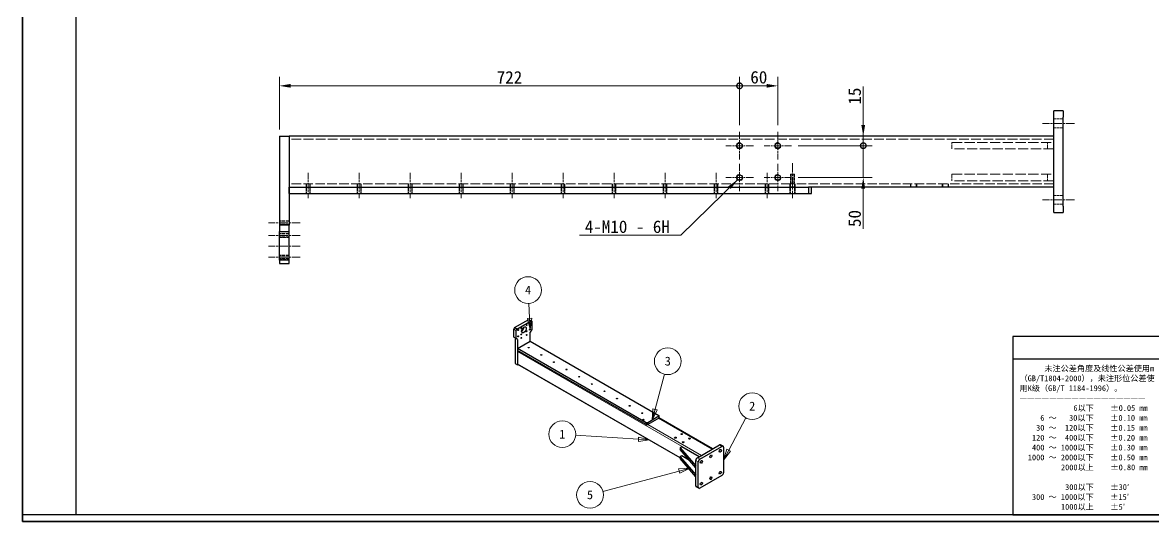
# Model space of a CAD drawing. Header units: millimetres. Extents: x 42 to 2902, y 38 to 2041.
# Drawn here: x 42 to 1816, y 38 to 822 of the extents above; entities that cross this region are included whole.
import ezdxf
from ezdxf.enums import TextEntityAlignment as Align

# ---------------------------------------------------------------- set-up
doc = ezdxf.new("R2010")
doc.units = ezdxf.units.MM
doc.header["$LTSCALE"] = 7
doc.linetypes.add('CHAIN', pattern=[0.3543, 0.2362, -0.0295, 0.0591, -0.0295])
doc.linetypes.add('DASHED', pattern=[0.2067, 0.1654, -0.0413])
for name, color, linetype, lineweight in [('1', 7, 'Continuous', 18), ('可见 (ISO)', 7, 'Continuous', 25), ('可见窄的 (ISO)', 7, 'Continuous', 18), ('图框 (ISO)', 7, 'Continuous', 35), ('标题 (ISO)', 7, 'Continuous', 25)]:
    doc.layers.add(name, color=color, linetype=linetype, lineweight=lineweight)
for name, color, linetype, lineweight, true_color in [('中心标记 (ISO)', 1, 'CHAIN', 18, 0xff0000), ('中心线 (ISO)', 1, 'CHAIN', 18, 0xff0000), ('尺寸 (ISO)', 7, 'Continuous', 18, 0x008000), ('符号 (ISO)', 7, 'Continuous', 18, 0x008000), ('隐藏 (ISO)', 5, 'DASHED', 18, 0x0000ff)]:
    doc.layers.add(name, color=color, linetype=linetype, lineweight=lineweight, true_color=true_color)
doc.styles.add('文本样式164', font='SimSun.ttf')
doc.styles.add('文本样式165', font='SimSun.ttf')
doc.styles.add('文本样式74', font='SimSun.ttf')
doc.styles.add('最新国标', font='simfang.ttf')
doc.styles.add('注释文本 (ISO)', font='simfang.ttf')
doc.dimstyles.new('默认 (GB)', dxfattribs={"dimscale": 7, "dimtxt": 2.8, "dimasz": 2.5, "dimexe": 2, "dimexo": 1.5, "dimgap": 0.5, "dimtad": 1, "dimtoh": 1, "dimdsep": 46, "dimtxsty": '最新国标', "dimcen": 0.09, "dimdle": 10, "dimclrd": 256, "dimclre": 256, "dimclrt": 256, "dimaunit": 1, "dimadec": 3, "dimazin": 2, "dimtfac": 0.535714, "dimtdec": 3, "dimtmove": 0, "dimatfit": 3, "dimfxl": 0, "dimtolj": 1, "dimlwd": -1, "dimlwe": -1, "dimarcsym": 0})
doc.dimstyles.new('默认 (GB)$7', dxfattribs={"dimscale": 7, "dimtxt": 2.8, "dimasz": 2.5, "dimexe": 2, "dimexo": 1.5, "dimgap": 0.5, "dimtad": 1, "dimtoh": 1, "dimdsep": 46, "dimtxsty": '最新国标', "dimcen": 0.09, "dimdle": 10, "dimclrd": 256, "dimclre": 256, "dimclrt": 256, "dimaunit": 1, "dimadec": 3, "dimazin": 2, "dimtfac": 0.535714, "dimtdec": 3, "dimtmove": 0, "dimatfit": 3, "dimfxl": 0, "dimtolj": 1, "dimlwd": -1, "dimlwe": -1, "dimarcsym": 0})

# ---------------------------------------------------------------- blocks, each defined once
blk = doc.blocks.new('图框 最新国标')
at = {"layer": '图框 (ISO)'}
for p, q in [((6, 7), (6, 291.5)), ((6, 7), (6, 5.5)), ((6, 7), (6, 5.5)), ((414.5, 5.5), (6, 5.5))]:
    blk.add_line(p, q, dxfattribs=at)
at = {"layer": '图框 (ISO)', "color": 7, "linetype": 'Continuous', "lineweight": 25}
for p, q in [((18, 7), (18, 290)), ((413, 7), (6, 7)), ((413, 7), (18, 7))]:
    blk.add_line(p, q, dxfattribs=at)
at = {"layer": '图框 (ISO)', "style": '文本样式74'}
blk.add_attdef('零件代号_001', (44.45, 287.25), '', height=2.5, rotation=180, dxfattribs=at)
blk = doc.blocks.new('标题栏 最新国标')
at = {"layer": '标题 (ISO)'}
for p, q in [((381.98, -183.84), (196.98, -183.84)), ((196.98, -183.84), (196.98, -223.84)), ((254.48, -183.84), (254.48, -188.84)), ((269.48, -183.84), (269.48, -188.84)), ((281.48, -188.09), (281.48, -184.59)), ((281.48, -184.59), (286.48, -185.34)), ((289.48, -183.84), (289.48, -188.84)), ((381.98, -223.84), (381.98, -183.84)), ((383.48, -183.84), (383.48, -225.34)), ((286.48, -187.34), (281.48, -188.09)), ((286.48, -185.34), (286.48, -187.34)), ((196.98, -188.84), (381.98, -188.84)), ((232.98, -188.84), (232.98, -223.84)), ((321.98, -188.84), (321.98, -223.84)), ((321.98, -193.84), (381.98, -193.84)), ((321.98, -198.84), (381.98, -198.84)), ((351.98, -198.84), (351.98, -208.84)), ((321.98, -203.84), (232.98, -203.84)), ((321.98, -203.84), (381.98, -203.84)), ((321.98, -208.84), (381.98, -208.84)), ((321.98, -218.84), (381.98, -218.84)), ((196.98, -223.84), (381.98, -223.84)), ((383.48, -225.34), (196.98, -225.34))]:
    blk.add_line(p, q, dxfattribs=at)
at = {"layer": '标题 (ISO)', "linetype": 'CHAIN', "ltscale": 5.000333}
blk.add_line((274.98, -184.09), (274.98, -188.59), dxfattribs=at)
at = {"layer": '标题 (ISO)', "linetype": 'CHAIN', "ltscale": 15.834605}
blk.add_line((272.73, -186.34), (286.98, -186.34), dxfattribs=at)
at = {"layer": '标题 (ISO)'}
for radius in [1.75, 1]:
    blk.add_circle((274.98, -186.34), radius, dxfattribs=at)
at = {"layer": '1', "style": '文本样式164'}
for s, p in [('材 料', (299.48, -186.34)), ('UNIT: mm', (261.98, -186.34)), ('设 计', (327.98, -191.34)), ('制 图', (327.98, -196.34)), ('比 例', (327.98, -201.34)), ('重 量', (357.98, -201.34)), ('共 5  张', (336.98, -206.34)), ('第 1  张', (366.98, -206.34))]:
    blk.add_text(s, height=2, dxfattribs=at).set_placement(p, align=Align.MIDDLE_CENTER)
at = {"layer": '标题 (ISO)', "style": '注释文本 (ISO)'}
for s, insert, char_height, attachment_point, line_spacing_factor in [('\\fSimSun|b0|i0;{\\H1.3000;      未注公差角度及线性公差使用m\\P}\\fSimSun|b0|i0;{\\H1.3000;（GB/T1804-2000），未注形位公差使\\P}\\fSimSun|b0|i0;{\\H1.3000;用K级（GB/T 1184-1996）。\\P}\\fSimSun|b0|i0;{\\H1.3000;—————————————————\\P}\\fSimSun|b0|i0;{\\H1.3000;             6以下    ±0.05 mm\\P}\\fSimSun|b0|i0;{\\H1.3000;     6 ～   30以下    ±0.10 mm\\P}\\fSimSun|b0|i0;{\\H1.3000;    30 ～  120以下    ±0.15 mm\\P}\\fSimSun|b0|i0;{\\H1.3000;   120 ～  400以下    ±0.20 mm\\P}\\fSimSun|b0|i0;{\\H1.3000;   400 ～ 1000以下    ±0.30 mm\\P}\\fSimSun|b0|i0;{\\H1.3000;  1000 ～ 2000以下    ±0.50 mm\\P}\\fSimSun|b0|i0;{\\H1.3000;          2000以上    ±0.80 mm\\P}\\fSimSun|b0|i0;{\\H1.3000;\\P}\\fSimSun|b0|i0;{\\H1.3000;           300以下    ±30′\\P}\\fSimSun|b0|i0;{\\H1.3000;   300 ～ 1000以下    ±15′\\P}\\fSimSun|b0|i0;{\\H1.3000;          1000以上    ±5′}', (198.48, -206.63), 1.3, 4, 1.023913), ('{\\fMicrosoft YaHei|b0|i0|c134|p34;\\H1.75x;蓝探科工业自动化（江苏）有限公司\\P\\fArial|b0|i0|c0|p34;\\H0.71429x;Lantech Industrial Automation (Jiangsu) Co., Ltd\\fFangSong|b0|i0|c134|p49;.\\H1.15195x; }', (277.48, -213.84), 2, 5, 0.978695)]:
    blk.add_mtext(s, dxfattribs=dict(at, insert=insert, char_height=char_height, attachment_point=attachment_point, line_spacing_factor=line_spacing_factor))
at = {"layer": '标题 (ISO)', "attachment_point": 5, "style": '注释文本 (ISO)'}
for s, insert, char_height in [('\\fFangSong|b0|i0;LIA024', (357.98, -196.34), 2), ('\\fFangSong|b0|i0;零件号', (327.98, -211.84), 2), ('\\fSimSun|b0|i0;{\\H1.6000;未经蓝探科事先书面同意，严禁复制或发布此文件。}', (351.98, -221.34), 1.6)]:
    blk.add_mtext(s, dxfattribs=dict(at, insert=insert, char_height=char_height))
at = {"layer": '标题 (ISO)', "style": '注释文本 (ISO)'}
blk.add_attdef('材料', text='', height=2, dxfattribs=at).set_placement((324.48, -186.34), align=Align.MIDDLE_CENTER)
at = {"layer": '标题 (ISO)'}
for tag, p, height, style in [('设计人_001', (349.92, -192.16), 2, '注释文本 (ISO)'), ('库存编号_001', (272.51, -198.14), 3.5, '文本样式165'), ('视图比例_001', (339.26, -202.33), 2, '注释文本 (ISO)'), ('质量\\P3;_001', (371.53, -202.3), 2, '注释文本 (ISO)'), ('零件代号_001', (345.45, -215.59), 3.5, '文本样式165')]:
    blk.add_attdef(tag, p, '', height=height, dxfattribs=dict(at, style=style))
blk = doc.blocks.new('_DotSmall')
at = {"color": 0, "linetype": 'ByBlock', "const_width": 0.5}
blk.add_lwpolyline([(-0.0625, 0, 1), (0.0625, 0, 1)], format="xyb", close=True, dxfattribs=at)
blk = doc.blocks.new('*D17')
at = {"layer": 'Defpoints', "color": 0, "transparency": 16777216}
for p in [(1167.1, 722.7), (445.1, 643.7), (1167.1, 650.4)]:
    blk.add_point(p, dxfattribs=at)
at = {"layer": '尺寸 (ISO)', "color": 116, "true_color": 0x00803f, "transparency": 16777216}
for p, q in [((445.1, 654.2), (445.1, 736.7)), ((1167.1, 660.9), (1167.1, 736.7)), ((462.6, 722.7), (1167.1, 722.7))]:
    blk.add_line(p, q, dxfattribs=at)
blk.add_solid([(462.6, 725.7), (462.6, 719.8), (445.1, 722.7)], dxfattribs=at)
at = {"layer": '尺寸 (ISO)', "color": 116, "true_color": 0x00803f, "transparency": 16777216, "xscale": 17.5, "yscale": 17.5, "zscale": 17.5}
blk.add_blockref('_DotSmall', (1167.1, 722.7), dxfattribs=at)
at = {"layer": '尺寸 (ISO)', "transparency": 16777216, "insert": (806, 736.1), "char_height": 19.6, "attachment_point": 5, "style": '最新国标'}
blk.add_mtext('\\A1;722', dxfattribs=at)
blk = doc.blocks.new('*D18')
at = {"layer": 'Defpoints', "color": 0, "transparency": 16777216}
for p in [(1227.1, 722.7), (1167.1, 650.4), (1227.1, 650.4)]:
    blk.add_point(p, dxfattribs=at)
at = {"layer": '尺寸 (ISO)', "color": 116, "true_color": 0x00803f, "transparency": 16777216}
for p, q in [((1167.1, 660.9), (1167.1, 736.7)), ((1227.1, 660.9), (1227.1, 736.7)), ((1167.1, 722.7), (1209.6, 722.7))]:
    blk.add_line(p, q, dxfattribs=at)
blk.add_solid([(1209.6, 725.7), (1209.6, 719.8), (1227.1, 722.7)], dxfattribs=at)
at = {"layer": '尺寸 (ISO)', "color": 116, "true_color": 0x00803f, "transparency": 16777216, "xscale": 17.5, "yscale": 17.5, "zscale": 17.5, "rotation": 180}
blk.add_blockref('_DotSmall', (1167.1, 722.7), dxfattribs=at)
at = {"layer": '尺寸 (ISO)', "transparency": 16777216, "insert": (1197.3, 736.1), "char_height": 19.6, "attachment_point": 5, "style": '最新国标'}
blk.add_mtext('\\A1;60', dxfattribs=at)
blk = doc.blocks.new('*D19')
at = {"layer": 'Defpoints', "color": 0, "transparency": 16777216}
for p in [(1248.8, 628.7), (1361.2, 628.7), (1248.8, 578.7)]:
    blk.add_point(p, dxfattribs=at)
at = {"layer": '尺寸 (ISO)', "color": 116, "true_color": 0x00803f, "transparency": 16777216}
for p, q in [((1361.2, 628.7), (1361.2, 663.7)), ((1259.3, 628.7), (1375.2, 628.7)), ((1361.2, 628.7), (1361.2, 578.7)), ((1259.3, 578.7), (1375.2, 578.7)), ((1361.2, 561.2), (1361.2, 498))]:
    blk.add_line(p, q, dxfattribs=at)
blk.add_solid([(1358.2, 561.2), (1364.1, 561.2), (1361.2, 578.7)], dxfattribs=at)
at = {"layer": '尺寸 (ISO)', "color": 116, "true_color": 0x00803f, "transparency": 16777216, "xscale": 17.5, "yscale": 17.5, "zscale": 17.5, "rotation": 270}
blk.add_blockref('_DotSmall', (1361.2, 628.7), dxfattribs=at)
at = {"layer": '尺寸 (ISO)', "transparency": 16777216, "insert": (1347.8, 514.3), "char_height": 19.6, "attachment_point": 5, "rotation": 90, "style": '最新国标'}
blk.add_mtext('\\A1;50', dxfattribs=at)
blk = doc.blocks.new('*D20')
at = {"layer": 'Defpoints', "color": 0, "transparency": 16777216}
for p in [(1361.2, 643.7), (1660.1, 643.7), (1248.8, 628.7)]:
    blk.add_point(p, dxfattribs=at)
at = {"layer": '尺寸 (ISO)', "color": 116, "true_color": 0x00803f, "transparency": 16777216}
for p, q in [((1361.2, 661.2), (1361.2, 721.9)), ((1361.2, 628.7), (1361.2, 643.7)), ((1259.3, 628.7), (1375.2, 628.7)), ((1361.2, 628.7), (1361.2, 611.2))]:
    blk.add_line(p, q, dxfattribs=at)
blk.add_solid([(1358.2, 661.2), (1364.1, 661.2), (1361.2, 643.7)], dxfattribs=at)
at = {"layer": '尺寸 (ISO)', "color": 116, "true_color": 0x00803f, "transparency": 16777216, "xscale": 17.5, "yscale": 17.5, "zscale": 17.5, "rotation": 90}
blk.add_blockref('_DotSmall', (1361.2, 628.7), dxfattribs=at)
at = {"layer": '尺寸 (ISO)', "transparency": 16777216, "insert": (1347.8, 706.6), "char_height": 19.6, "attachment_point": 5, "rotation": 90, "style": '最新国标'}
blk.add_mtext('\\A1;15', dxfattribs=at)
blk = doc.blocks.new('引出序号1')
at = {"layer": '符号 (ISO)'}
for p, q in [((119.66, 51.1), (119.48, 54.44)), ((120.16, 51.13), (119.16, 51.07)), ((119.16, 51.07), (119.79, 48.6)), ((119.66, 51.1), (119.79, 48.6)), ((119.79, 48.6), (120.16, 51.13))]:
    blk.add_line(p, q, dxfattribs=at)
at = {"layer": '符号 (ISO)', "flags": 128}
blk.add_lwpolyline([(119.16, 51.07), (119.79, 48.6), (120.16, 51.13), (119.16, 51.07)], dxfattribs=at)
at = {"layer": '符号 (ISO)'}
blk.add_circle((119.32, 57.42), 3, dxfattribs=at)
blk.add_solid([(119.16, 51.07), (119.79, 48.6), (120.16, 51.13), (119.16, 51.07)], dxfattribs=at)
at = {"layer": '符号 (ISO)', "insert": (119.32, 57.42), "char_height": 2, "attachment_point": 5, "style": '注释文本 (ISO)'}
blk.add_mtext('4', dxfattribs=at)
blk = doc.blocks.new('引出序号2')
at = {"layer": '符号 (ISO)'}
for p, q in [((147.81, 30.66), (149.87, 38.55)), ((147.32, 30.79), (147.17, 28.25)), ((147.81, 30.66), (147.17, 28.25)), ((147.17, 28.25), (148.29, 30.54)), ((148.29, 30.54), (147.32, 30.79))]:
    blk.add_line(p, q, dxfattribs=at)
at = {"layer": '符号 (ISO)', "flags": 128}
blk.add_lwpolyline([(147.32, 30.79), (147.17, 28.25), (148.29, 30.54), (147.32, 30.79)], dxfattribs=at)
at = {"layer": '符号 (ISO)'}
blk.add_circle((150.63, 41.44), 3, dxfattribs=at)
blk.add_solid([(147.32, 30.79), (147.17, 28.25), (148.29, 30.54), (147.32, 30.79)], dxfattribs=at)
at = {"layer": '符号 (ISO)', "insert": (150.63, 41.45), "char_height": 2, "attachment_point": 5, "style": '注释文本 (ISO)'}
blk.add_mtext('3', dxfattribs=at)
blk = doc.blocks.new('引出序号3')
at = {"layer": '符号 (ISO)'}
for p, q in [((144.07, 23.94), (129.98, 24.87)), ((144.1, 24.44), (144.04, 23.44)), ((144.04, 23.44), (146.57, 23.78)), ((144.07, 23.94), (146.57, 23.78)), ((146.57, 23.78), (144.1, 24.44))]:
    blk.add_line(p, q, dxfattribs=at)
at = {"layer": '符号 (ISO)', "flags": 128}
blk.add_lwpolyline([(144.04, 23.44), (146.57, 23.78), (144.1, 24.44), (144.04, 23.44)], dxfattribs=at)
at = {"layer": '符号 (ISO)'}
blk.add_circle((126.99, 25.07), 3, dxfattribs=at)
blk.add_solid([(144.04, 23.44), (146.57, 23.78), (144.1, 24.44), (144.04, 23.44)], dxfattribs=at)
at = {"layer": '符号 (ISO)', "insert": (126.99, 25.07), "char_height": 2, "attachment_point": 5, "style": '注释文本 (ISO)'}
blk.add_mtext('1', dxfattribs=at)
blk = doc.blocks.new('引出序号4')
at = {"layer": '符号 (ISO)'}
for p, q in [((153.19, 16.8), (136.09, 12.22)), ((155.6, 17.45), (153.06, 17.28)), ((153.06, 17.28), (153.32, 16.32)), ((153.19, 16.8), (155.6, 17.45)), ((153.32, 16.32), (155.6, 17.45))]:
    blk.add_line(p, q, dxfattribs=at)
at = {"layer": '符号 (ISO)', "flags": 128}
blk.add_lwpolyline([(153.32, 16.32), (155.6, 17.45), (153.06, 17.28), (153.32, 16.32)], dxfattribs=at)
at = {"layer": '符号 (ISO)'}
blk.add_circle((133.2, 11.45), 3, dxfattribs=at)
blk.add_solid([(153.32, 16.32), (155.6, 17.45), (153.06, 17.28), (153.32, 16.32)], dxfattribs=at)
at = {"layer": '符号 (ISO)', "insert": (133.2, 11.46), "char_height": 2, "attachment_point": 5, "style": '注释文本 (ISO)'}
blk.add_mtext('5', dxfattribs=at)
blk = doc.blocks.new('引出序号5')
at = {"layer": '符号 (ISO)'}
for p, q in [((164.29, 21.49), (168.16, 28.73)), ((163.85, 21.72), (163.12, 19.28)), ((164.29, 21.49), (163.12, 19.28)), ((163.12, 19.28), (164.73, 21.25)), ((164.73, 21.25), (163.85, 21.72))]:
    blk.add_line(p, q, dxfattribs=at)
at = {"layer": '符号 (ISO)', "flags": 128}
blk.add_lwpolyline([(163.85, 21.72), (163.12, 19.28), (164.73, 21.25), (163.85, 21.72)], dxfattribs=at)
at = {"layer": '符号 (ISO)'}
blk.add_circle((169.56, 31.37), 3, dxfattribs=at)
blk.add_solid([(163.85, 21.72), (163.12, 19.28), (164.73, 21.25), (163.85, 21.72)], dxfattribs=at)
at = {"layer": '符号 (ISO)', "insert": (169.56, 31.37), "char_height": 2, "attachment_point": 5, "style": '注释文本 (ISO)'}
blk.add_mtext('2', dxfattribs=at)

msp = doc.modelspace()

# ---------------------------------------------------------------- linework, layer by layer
at = {"layer": '中心标记 (ISO)', "ltscale": 6.885576}
for p, q in [((1167.1441, 650.3851), (1167.1441, 607.0091)), ((1227.1441, 650.3851), (1227.1441, 607.0091)), ((1188.8321, 628.6971), (1145.4561, 628.6971)), ((1248.8321, 628.6971), (1205.4561, 628.6971)), ((1167.1441, 600.3851), (1167.1441, 557.0091)), ((1227.1441, 600.3851), (1227.1441, 557.0091)), ((1188.8321, 578.6971), (1145.4561, 578.6971)), ((1248.8321, 578.6971), (1205.4561, 578.6971))]:
    msp.add_line(p, q, dxfattribs=at)
at = {"layer": '中心线 (ISO)', "ltscale": 7.937096}
for p, q in [((1692.6441, 663.6971), (1642.6441, 663.6971)), ((1692.6441, 543.6971), (1642.6441, 543.6971)), ((477.6441, 507.6971), (427.6441, 507.6971)), ((477.6441, 487.6971), (427.6441, 487.6971)), ((477.6441, 470.6971), (427.6441, 470.6971)), ((477.6441, 453.6971), (427.6441, 453.6971))]:
    msp.add_line(p, q, dxfattribs=at)
at = {"layer": '中心线 (ISO)', "ltscale": 6.349657}
for p, q in [((490.1441, 586.1971), (490.1441, 546.1971)), ((570.1441, 586.1971), (570.1441, 546.1971)), ((650.1441, 586.1971), (650.1441, 546.1971)), ((730.1441, 586.1971), (730.1441, 546.1971)), ((810.1441, 586.1971), (810.1441, 546.1971)), ((890.1441, 586.1971), (890.1441, 546.1971)), ((970.1441, 586.1971), (970.1441, 546.1971)), ((1050.1441, 586.1971), (1050.1441, 546.1971)), ((1130.1441, 586.1971), (1130.1441, 546.1971)), ((1210.1441, 586.1971), (1210.1441, 546.1971))]:
    msp.add_line(p, q, dxfattribs=at)
at = {"layer": '中心线 (ISO)', "ltscale": 8.730815}
msp.add_line((1250.1441, 601.1971), (1250.1441, 546.1971), dxfattribs=at)
at = {"layer": '可见 (ISO)'}
for p, q in [((1660.1441, 673.6971), (1660.1441, 683.6971)), ((1675.1441, 683.6971), (1660.1441, 683.6971)), ((1675.1441, 683.6971), (1675.1441, 673.6971)), ((1660.1441, 533.6971), (1660.1441, 673.6971)), ((1675.1441, 533.6971), (1675.1441, 673.6971)), ((445.1441, 643.6971), (445.1441, 503.6971)), ((445.1441, 643.6971), (460.1441, 643.6971)), ((1660.1441, 643.6971), (460.1441, 643.6971)), ((460.1441, 643.6971), (460.1441, 503.6971)), ((460.1441, 637.6971), (460.1441, 569.6971)), ((460.1441, 563.6971), (1275.1441, 563.6971)), ((460.1441, 553.6971), (460.1441, 563.6971)), ((460.1441, 553.6971), (1275.1441, 553.6971)), ((1280.1441, 563.6971), (1275.1441, 563.6971)), ((1275.1441, 563.6971), (1275.1441, 553.6971)), ((1275.1441, 553.6971), (1280.1441, 553.6971)), ((1660.1441, 563.6971), (1280.1441, 563.6971)), ((1280.1441, 553.6971), (1280.1441, 563.6971)), ((1660.1441, 523.6971), (1660.1441, 533.6971)), ((1675.1441, 533.6971), (1675.1441, 523.6971)), ((1660.1441, 523.6971), (1675.1441, 523.6971)), ((460.1441, 503.6971), (445.1441, 503.6971)), ((445.1441, 503.6971), (445.1441, 493.6971)), ((460.1441, 493.6971), (460.1441, 503.6971)), ((445.1441, 493.6971), (460.1441, 493.6971)), ((445.1441, 448.6971), (445.1441, 493.6971)), ((460.1441, 448.6971), (460.1441, 493.6971)), ((460.1441, 448.6971), (445.1441, 448.6971)), ((445.1441, 448.6971), (445.1441, 443.6971)), ((445.1441, 443.6971), (460.1441, 443.6971)), ((460.1441, 443.6971), (460.1441, 448.6971)), ((813.8963, 342.8788), (836.1701, 355.7387)), ((836.1701, 355.7387), (839.8825, 353.5954)), ((813.8963, 342.8788), (812.6588, 340.7355)), ((812.6588, 340.7355), (816.3712, 338.5922)), ((812.6588, 327.8757), (812.6588, 340.7355)), ((817.6086, 340.7355), (813.8963, 342.8788)), ((816.3712, 338.5922), (817.6086, 340.7355)), ((816.3712, 325.7324), (816.3712, 338.5922)), ((817.6086, 340.7355), (839.8825, 353.5954)), ((841.1199, 340.0211), (838.645, 335.7345)), ((839.8825, 353.5954), (841.1199, 352.8809)), ((841.1199, 352.8809), (841.1199, 340.0211)), ((816.3712, 325.7324), (812.6588, 327.8757)), ((815.1337, 326.4468), (815.1337, 286.4385)), ((818.846, 324.3035), (816.3712, 325.7324)), ((818.846, 324.3035), (818.846, 284.2952)), ((818.846, 310.0148), (838.645, 321.4458)), ((838.645, 321.4458), (838.645, 335.7345)), ((838.645, 321.4458), (1040.3472, 204.993)), ((1020.5482, 193.562), (818.846, 310.0148)), ((818.846, 310.0148), (818.846, 307.1571)), ((1020.5482, 190.7043), (818.846, 307.1571)), ((818.846, 305.4425), (818.846, 286.0098)), ((815.1337, 286.4385), (818.846, 284.2952)), ((818.846, 284.2952), (819.7159, 284.7974)), ((1073.758, 138.1261), (819.281, 285.0485)), ((1040.3472, 203.5641), (1023.0231, 193.562)), ((1040.3472, 200.7064), (1023.0231, 190.7043)), ((1040.3472, 204.993), (1040.3472, 203.5641)), ((1040.3472, 203.5641), (1040.3472, 200.7064)), ((1124.8605, 152.337), (1040.3472, 201.1308)), ((1023.0231, 193.562), (1020.5482, 193.562)), ((1020.5482, 193.562), (1020.5482, 190.7043)), ((1020.5482, 190.7043), (1023.0231, 190.7043)), ((1023.0231, 190.7043), (1023.0231, 193.562)), ((1076.2329, 155.697), (1073.758, 154.2681)), ((1073.758, 154.2681), (1073.758, 151.4104)), ((1073.758, 154.2681), (1098.5068, 125.6907)), ((1098.5068, 122.833), (1073.758, 151.4104)), ((1103.4565, 139.9794), (1076.2329, 155.697)), ((1100.9816, 138.5506), (1135.6299, 158.5547)), ((1104.6939, 136.4073), (1139.3422, 156.4114)), ((1141.0922, 156.5848), (1137.3799, 158.7281)), ((1141.8171, 154.9826), (1141.8171, 114.9742)), ((1076.2329, 141.4083), (1073.758, 139.9794)), ((1073.758, 139.9794), (1073.758, 137.1217)), ((1073.758, 139.9794), (1098.5068, 111.4021)), ((1098.5068, 108.5443), (1073.758, 137.1217)), ((1088.6073, 134.264), (1076.2329, 141.4083)), ((1098.5068, 94.2556), (1098.5068, 134.264)), ((1102.2191, 92.1123), (1102.2191, 132.1207)), ((1139.3422, 110.6876), (1104.6939, 90.6835)), ((1102.9439, 90.5101), (1099.2316, 92.6534))]:
    msp.add_line(p, q, dxfattribs=at)
for centre in [(1167.1441, 628.6971), (1227.1441, 628.6971), (1167.1441, 578.6971), (1227.1441, 578.6971)]:
    msp.add_circle(centre, 4.188, dxfattribs=at)
for centre, major_axis in [((819.5885, 339.0209), (0.4302, 0.7452)), ((824.5382, 341.8786), (0.4302, 0.7452)), ((828.7455, 339.4495), (2.625, 4.5466)), ((832.9528, 346.7368), (0.4302, 0.7452)), ((832.9528, 337.0205), (0.4302, 0.7452)), ((837.9026, 349.5945), (0.4302, 0.7452)), ((837.9026, 339.8782), (0.4302, 0.7452)), ((819.5885, 329.3046), (0.4302, 0.7452)), ((824.5382, 332.1623), (0.4302, 0.7452)), ((824.5382, 326.4468), (0.4302, 0.7452)), ((832.9528, 331.305), (0.4302, 0.7452)), ((836.1701, 311.4437), (-0.8605, 0)), ((855.9691, 300.0128), (-0.8605, 0)), ((875.7681, 288.5818), (-0.8605, 0)), ((895.5671, 277.1509), (-0.8605, 0)), ((915.3661, 265.7199), (-0.8605, 0)), ((935.1651, 254.289), (-0.8605, 0)), ((954.9641, 242.858), (-0.8605, 0)), ((974.7631, 231.4271), (-0.8605, 0)), ((994.5621, 219.9961), (-0.8605, 0)), ((1014.3611, 208.5651), (-0.8605, 0)), ((1016.2172, 198.2058), (-1.1632, 0)), ((1032.3039, 207.4935), (-1.1632, 0)), ((1066.3334, 169.9857), (1.4658, 0)), ((1076.2329, 175.7012), (1.4658, 0)), ((1078.7078, 162.8413), (1.4658, 0)), ((1088.6073, 168.5568), (1.4658, 0)), ((1122.0181, 140.6939), (-1.225, -2.1218)), ((1136.8673, 149.2671), (-1.225, -2.1218)), ((1107.1688, 132.1207), (-1.225, -2.1218)), ((1122.0181, 106.401), (-1.225, -2.1218)), ((1136.8673, 114.9742), (-1.225, -2.1218)), ((1107.1688, 97.8278), (-1.225, -2.1218))]:
    msp.add_ellipse(centre, major_axis=major_axis, ratio=0.577350269, dxfattribs=at)
for centre, major_axis, start_param, end_param in [((825.0332, 341.5929), (2.625, 4.5466), 3.926990817, 5.497787144), ((820.331, 306.2998), (-1.05, -1.8187), 4.71238898, 5.497787144), ((820.331, 286.8672), (-1.05, -1.8187), 5.497787144, 6.283185307), ((1066.3334, 168.5568), (-1.4658, 0), 4.146674431, 5.27810353), ((1076.2329, 174.2723), (-1.4658, 0), 4.146674431, 5.27810353), ((1078.7078, 161.4125), (-1.4658, 0), 4.146674431, 5.27810353), ((1088.6073, 167.1279), (-1.4658, 0), 4.146674431, 5.27810353), ((1135.6299, 155.697), (1.75, 3.0311), 0, 0.785398163), ((1139.3422, 153.5537), (1.75, 3.0311), 5.497787144, 7.068583471), ((1100.9816, 135.6928), (-1.75, -3.0311), 3.926990817, 5.497787144), ((1104.6939, 133.5495), (1.75, 3.0311), 0.785398163, 2.35619449), ((1139.3422, 113.5454), (-1.75, -3.0311), 0.785398163, 2.35619449), ((1100.9816, 95.6845), (-1.75, -3.0311), 5.497787144, 6.283185307), ((1104.6939, 93.5412), (-1.75, -3.0311), 5.497787144, 7.068583471)]:
    msp.add_ellipse(centre, major_axis=major_axis, ratio=0.577350269, start_param=start_param, end_param=end_param, dxfattribs=at)
msp.add_open_spline([(1247.1784, 563.6971), (1247.3362, 563.6971), (1247.5445, 563.7222), (1248.0721, 563.7972), (1248.4468, 563.8581), (1249.2707, 563.9515), (1249.7203, 563.981), (1250.1441, 563.981), (1250.5679, 563.981), (1251.0175, 563.9515), (1251.8414, 563.8581), (1252.2161, 563.7972), (1252.7437, 563.7222), (1252.952, 563.6971), (1253.1098, 563.6971)], degree=3, knots=[-0.353820285, -0.353820285, -0.353820285, -0.353820285, -0.254282676, -0.254282676, -0.127141338, -0.127141338, 0, 0, 0, 0.127141338, 0.127141338, 0.254282676, 0.254282676, 0.353820285, 0.353820285, 0.353820285, 0.353820285], dxfattribs=at)
at = {"layer": '可见窄的 (ISO)'}
for p, q in [((1104.4465, 140.551), (818.846, 305.4425)), ((1073.758, 138.8363), (818.846, 286.0098)), ((1124.2455, 151.9819), (1040.0997, 200.5635)), ((1107.4163, 142.2656), (1023.2706, 190.8472)), ((1135.6299, 158.5547), (1139.3422, 156.4114)), ((1098.5068, 134.264), (1102.2191, 132.1207)), ((1104.6939, 136.4073), (1100.9816, 138.5506)), ((1102.2191, 92.1123), (1098.5068, 94.2556))]:
    msp.add_line(p, q, dxfattribs=at)
for centre in [(1167.1441, 628.6971), (1227.1441, 628.6971), (1167.1441, 578.6971), (1227.1441, 578.6971)]:
    msp.add_arc(centre, 5, 80, 350, dxfattribs=at)
at = {"layer": '隐藏 (ISO)', "ltscale": 4.081393}
for p, q in [((1675.1441, 670.6971), (1660.1441, 670.6971)), ((1675.1441, 656.6971), (1660.1441, 656.6971)), ((1675.1441, 550.6971), (1660.1441, 550.6971)), ((1675.1441, 536.6971), (1660.1441, 536.6971)), ((460.1441, 510.6971), (445.1441, 510.6971)), ((460.1441, 510.1556), (445.1441, 510.1556)), ((460.1441, 505.2386), (445.1441, 505.2386)), ((445.1441, 504.6971), (460.1441, 504.6971)), ((460.1441, 490.6971), (445.1441, 490.6971)), ((460.1441, 490.1556), (445.1441, 490.1556)), ((460.1441, 485.6971), (445.1441, 485.6971)), ((460.1441, 485.2386), (445.1441, 485.2386)), ((445.1441, 484.6971), (460.1441, 484.6971)), ((460.1441, 456.6971), (445.1441, 456.6971)), ((460.1441, 456.1556), (445.1441, 456.1556)), ((460.1441, 455.6971), (445.1441, 455.6971)), ((460.1441, 451.2386), (445.1441, 451.2386)), ((445.1441, 450.6971), (460.1441, 450.6971))]:
    msp.add_line(p, q, dxfattribs=at)
at = {"layer": '隐藏 (ISO)', "ltscale": 13.164433}
msp.add_line((1660.1441, 638.6971), (460.1441, 638.6971), dxfattribs=at)
at = {"layer": '隐藏 (ISO)', "ltscale": 2.720895}
for p, q in [((1500.1441, 623.6971), (1500.1441, 633.6971)), ((1650.1441, 623.6971), (1650.1441, 633.6971)), ((1500.1441, 573.6971), (1500.1441, 583.6971)), ((1650.1441, 573.6971), (1650.1441, 583.6971)), ((487.1441, 563.6971), (487.1441, 553.6971)), ((487.6856, 563.6971), (487.6856, 553.6971)), ((492.6026, 563.6971), (492.6026, 553.6971)), ((493.1441, 553.6971), (493.1441, 563.6971)), ((567.1441, 563.6971), (567.1441, 553.6971)), ((567.6856, 563.6971), (567.6856, 553.6971)), ((572.6026, 563.6971), (572.6026, 553.6971)), ((573.1441, 553.6971), (573.1441, 563.6971)), ((647.1441, 563.6971), (647.1441, 553.6971)), ((647.6856, 563.6971), (647.6856, 553.6971)), ((652.6026, 563.6971), (652.6026, 553.6971)), ((653.1441, 553.6971), (653.1441, 563.6971)), ((727.1441, 563.6971), (727.1441, 553.6971)), ((727.6856, 563.6971), (727.6856, 553.6971)), ((732.6026, 563.6971), (732.6026, 553.6971)), ((733.1441, 553.6971), (733.1441, 563.6971)), ((807.1441, 563.6971), (807.1441, 553.6971)), ((807.6856, 563.6971), (807.6856, 553.6971)), ((812.6026, 563.6971), (812.6026, 553.6971)), ((813.1441, 553.6971), (813.1441, 563.6971)), ((887.1441, 563.6971), (887.1441, 553.6971)), ((887.6856, 563.6971), (887.6856, 553.6971)), ((892.6026, 563.6971), (892.6026, 553.6971)), ((893.1441, 553.6971), (893.1441, 563.6971)), ((967.1441, 563.6971), (967.1441, 553.6971)), ((967.6856, 563.6971), (967.6856, 553.6971)), ((972.6026, 563.6971), (972.6026, 553.6971)), ((973.1441, 553.6971), (973.1441, 563.6971)), ((1047.1441, 563.6971), (1047.1441, 553.6971)), ((1047.6856, 563.6971), (1047.6856, 553.6971)), ((1052.6026, 563.6971), (1052.6026, 553.6971)), ((1053.1441, 553.6971), (1053.1441, 563.6971)), ((1127.1441, 563.6971), (1127.1441, 553.6971)), ((1127.6856, 563.6971), (1127.6856, 553.6971)), ((1132.6026, 563.6971), (1132.6026, 553.6971)), ((1133.1441, 553.6971), (1133.1441, 563.6971)), ((1207.1441, 563.6971), (1207.1441, 553.6971)), ((1207.6856, 563.6971), (1207.6856, 553.6971)), ((1212.6026, 563.6971), (1212.6026, 553.6971)), ((1213.1441, 553.6971), (1213.1441, 563.6971)), ((1246.1441, 563.6971), (1246.1441, 553.6971)), ((1246.8206, 563.6971), (1246.8206, 553.6971)), ((1253.4676, 563.6971), (1253.4676, 553.6971)), ((1254.1441, 553.6971), (1254.1441, 563.6971))]:
    msp.add_line(p, q, dxfattribs=at)
at = {"layer": '隐藏 (ISO)', "ltscale": 13.822656}
for p, q in [((1500.1441, 633.6971), (1660.1441, 633.6971)), ((1660.1441, 623.6971), (1500.1441, 623.6971)), ((1500.1441, 583.6971), (1660.1441, 583.6971)), ((1660.1441, 573.6971), (1500.1441, 573.6971))]:
    msp.add_line(p, q, dxfattribs=at)
at = {"layer": '隐藏 (ISO)', "ltscale": 12.951076}
msp.add_line((1247.1784, 568.6971), (460.1441, 568.6971), dxfattribs=at)
at = {"layer": '隐藏 (ISO)', "ltscale": 1.360398}
for p, q in [((487.1441, 568.6971), (487.1441, 563.6971)), ((487.6856, 568.6971), (487.6856, 563.6971)), ((492.6026, 568.6971), (492.6026, 563.6971)), ((493.1441, 563.6971), (493.1441, 568.6971)), ((567.1441, 568.6971), (567.1441, 563.6971)), ((567.6856, 568.6971), (567.6856, 563.6971)), ((572.6026, 568.6971), (572.6026, 563.6971)), ((573.1441, 563.6971), (573.1441, 568.6971)), ((647.1441, 568.6971), (647.1441, 563.6971)), ((647.6856, 568.6971), (647.6856, 563.6971)), ((652.6026, 568.6971), (652.6026, 563.6971)), ((653.1441, 563.6971), (653.1441, 568.6971)), ((727.1441, 568.6971), (727.1441, 563.6971)), ((727.6856, 568.6971), (727.6856, 563.6971)), ((732.6026, 568.6971), (732.6026, 563.6971)), ((733.1441, 563.6971), (733.1441, 568.6971)), ((807.1441, 568.6971), (807.1441, 563.6971)), ((807.6856, 568.6971), (807.6856, 563.6971)), ((812.6026, 568.6971), (812.6026, 563.6971)), ((813.1441, 563.6971), (813.1441, 568.6971)), ((887.1441, 568.6971), (887.1441, 563.6971)), ((887.6856, 568.6971), (887.6856, 563.6971)), ((892.6026, 568.6971), (892.6026, 563.6971)), ((893.1441, 563.6971), (893.1441, 568.6971)), ((967.1441, 568.6971), (967.1441, 563.6971)), ((967.6856, 568.6971), (967.6856, 563.6971)), ((972.6026, 568.6971), (972.6026, 563.6971)), ((973.1441, 563.6971), (973.1441, 568.6971)), ((1047.1441, 568.6971), (1047.1441, 563.6971)), ((1047.6856, 568.6971), (1047.6856, 563.6971)), ((1052.6026, 568.6971), (1052.6026, 563.6971)), ((1053.1441, 563.6971), (1053.1441, 568.6971)), ((1127.1441, 568.6971), (1127.1441, 563.6971)), ((1127.6856, 568.6971), (1127.6856, 563.6971)), ((1132.6026, 568.6971), (1132.6026, 563.6971)), ((1133.1441, 563.6971), (1133.1441, 568.6971)), ((1207.1441, 568.6971), (1207.1441, 563.6971)), ((1207.6856, 568.6971), (1207.6856, 563.6971)), ((1212.6026, 568.6971), (1212.6026, 563.6971)), ((1213.1441, 563.6971), (1213.1441, 568.6971)), ((1246.1441, 568.6971), (1246.1441, 563.6971)), ((1246.8206, 568.6971), (1246.8206, 563.6971)), ((1253.4676, 568.6971), (1253.4676, 563.6971)), ((1254.1441, 563.6971), (1254.1441, 568.6971)), ((1435.1441, 568.6971), (1435.1441, 563.6971)), ((1435.9561, 568.6971), (1435.9561, 563.6971)), ((1444.3321, 568.6971), (1444.3321, 563.6971)), ((1445.1441, 563.6971), (1445.1441, 568.6971)), ((1485.1441, 568.6971), (1485.1441, 563.6971)), ((1485.9561, 568.6971), (1485.9561, 563.6971)), ((1494.3321, 568.6971), (1494.3321, 563.6971)), ((1495.1441, 563.6971), (1495.1441, 568.6971))]:
    msp.add_line(p, q, dxfattribs=at)
at = {"layer": '隐藏 (ISO)', "ltscale": 1.94958}
msp.add_line((1247.0216, 583.6971), (1253.2666, 583.6971), dxfattribs=at)
at = {"layer": '隐藏 (ISO)', "ltscale": 3.809293}
for p, q in [((1247.0216, 569.6971), (1247.0216, 583.6971)), ((1247.9542, 583.6971), (1247.9542, 569.6971)), ((1252.334, 569.6971), (1252.334, 583.6971)), ((1253.2666, 583.6971), (1253.2666, 569.6971))]:
    msp.add_line(p, q, dxfattribs=at)
at = {"layer": '隐藏 (ISO)', "ltscale": 1.994003}
msp.add_line((1247.1784, 568.6971), (1253.1098, 568.6971), dxfattribs=at)
at = {"layer": '隐藏 (ISO)', "ltscale": 12.787032}
msp.add_line((1660.1441, 568.6971), (1253.1098, 568.6971), dxfattribs=at)
at = {"layer": '隐藏 (ISO)', "ltscale": 0.482005}
for points, knots in [([(1247.9542, 569.6971), (1247.9542, 569.6325), (1247.9469, 569.5673), (1247.9189, 569.4405), (1247.8982, 569.3788), (1247.8224, 569.2041), (1247.7532, 569.1014), (1247.6043, 568.9233), (1247.5111, 568.8402), (1247.3329, 568.727), (1247.2482, 568.6971), (1247.1784, 568.6971)], [0.3259687208, 0.3259687208, 0.3259687208, 0.3259687208, 0.3453725389, 0.3453725389, 0.364776357, 0.364776357, 0.4035839931, 0.4035839931, 0.4500160699, 0.4500160699, 0.4964481468, 0.4964481468, 0.4964481468, 0.4964481468]), ([(1253.1098, 568.6971), (1253.04, 568.6971), (1252.9553, 568.727), (1252.7771, 568.8402), (1252.6839, 568.9233), (1252.535, 569.1014), (1252.4658, 569.2041), (1252.39, 569.3788), (1252.3693, 569.4405), (1252.3413, 569.5673), (1252.334, 569.6325), (1252.334, 569.6971)], [0.1554875376, 0.1554875376, 0.1554875376, 0.1554875376, 0.2019196145, 0.2019196145, 0.2483516913, 0.2483516913, 0.2871593274, 0.2871593274, 0.3065631455, 0.3065631455, 0.3259669636, 0.3259669636, 0.3259669636, 0.3259669636])]:
    msp.add_open_spline(points, degree=3, knots=knots, dxfattribs=at)
at = {"layer": '隐藏 (ISO)', "ltscale": 1.22916}
msp.add_rational_spline([(1252.334, 583.6971), (1250.1441, 584.5642), (1247.9542, 583.6971)], [1, 1.3294, 1], degree=2, dxfattribs=at)

# ---------------------------------------------------------------- block references
at = {"xscale": 7, "yscale": 7, "zscale": 7}
msp.add_blockref('图框 最新国标', (0, 0), dxfattribs=at)
msp.add_blockref('标题栏 最新国标', (217.1223, 1615.91), dxfattribs=at).add_auto_attribs({'零件代号_001': '3170801A00', '库存编号_001': '立柱', '质量\\P3;_001': '无', '视图比例_001': '1 : 7', '设计人_001': 'zhengxiaobo'})
at = {"layer": '符号 (ISO)', "xscale": 7, "yscale": 7, "zscale": 7}
for name in ['引出序号1', '引出序号2', '引出序号5', '引出序号3', '引出序号4']:
    msp.add_blockref(name, (0, 0), dxfattribs=at)

# ---------------------------------------------------------------- texts
at = {"layer": '符号 (ISO)', "insert": (1057.6268, 491.3186), "char_height": 19.6, "width": 148.180589, "attachment_point": 9, "line_spacing_factor": 0.49, "style": '最新国标'}
msp.add_mtext('4-M10 - 6H', dxfattribs=at)

# ---------------------------------------------------------------- dimensions: what is measured, and where the dimension line sits
at = {"layer": '尺寸 (ISO)', "color": 116, "true_color": 0x00803f}
for base, p1, p2, angle, override, picture, middle in [((1167.1441, 722.7357), (445.1441, 643.6971), (1167.1441, 650.3851), 180, {"dimgap": 0.5, "dimtoh": 0, "dimdec": 2, "dimblk2": 'DotSmall', "dimsah": 1, "dimdle": 0, "dimtol": 0, "dimlim": 0, "dimtp": 0, "dimtm": 0, "dimtdec": 3, "dimtofl": 0, "dimatfit": 1}, '*D17', (806.0241, 722.7357)), ((1227.1441, 722.7357), (1167.1441, 650.3851), (1227.1441, 650.3851), 180, {"dimgap": 0.5, "dimtoh": 0, "dimdec": 2, "dimblk1": 'DotSmall', "dimsah": 1, "dimdle": 0, "dimtol": 0, "dimlim": 0, "dimtp": 0, "dimtm": 0, "dimtdec": 3, "dimtofl": 0, "dimatfit": 1}, '*D18', (1197.2641, 722.7357)), ((1361.164, 643.6971), (1248.8321, 628.6971), (1660.1441, 643.6971), 90, {"dimgap": 0.5, "dimtoh": 0, "dimdec": 2, "dimblk1": 'DotSmall', "dimsah": 1, "dimdle": 0, "dimse2": 1, "dimtol": 0, "dimlim": 0, "dimtp": 0, "dimtm": 0, "dimtdec": 3, "dimtofl": 1, "dimatfit": 1}, '*D20', (1361.164, 706.5503)), ((1361.164, 628.6971), (1248.8321, 578.6971), (1248.8321, 628.6971), 90, {"dimgap": 0.5, "dimtoh": 0, "dimdec": 2, "dimblk2": 'DotSmall', "dimsah": 1, "dimdle": 0, "dimtol": 0, "dimlim": 0, "dimtp": 0, "dimtm": 0, "dimtdec": 3, "dimtofl": 1, "dimatfit": 1}, '*D19', (1361.164, 514.301))]:
    dim = msp.add_linear_dim(base=base, p1=p1, p2=p2, angle=angle, dimstyle='默认 (GB)', override=override, dxfattribs=at)
    dim.commit()
    dim.dimension.update_dxf_attribs({"geometry": picture, "text_midpoint": middle, "dimtype": 160})

# ---------------------------------------------------------------- leaders
at = {"layer": '符号 (ISO)', "annotation_type": 0, "has_hookline": 1, "hookline_direction": 1, "text_width": 141.792}
msp.add_leader([(1163.7282, 575.0459), (1075.1268, 488.0519), (1057.6268, 488.0519)], dimstyle='默认 (GB)$7', override={"dimgap": 0, "dimtad": 1}, dxfattribs=at)

doc.saveas('drawing.dxf')
